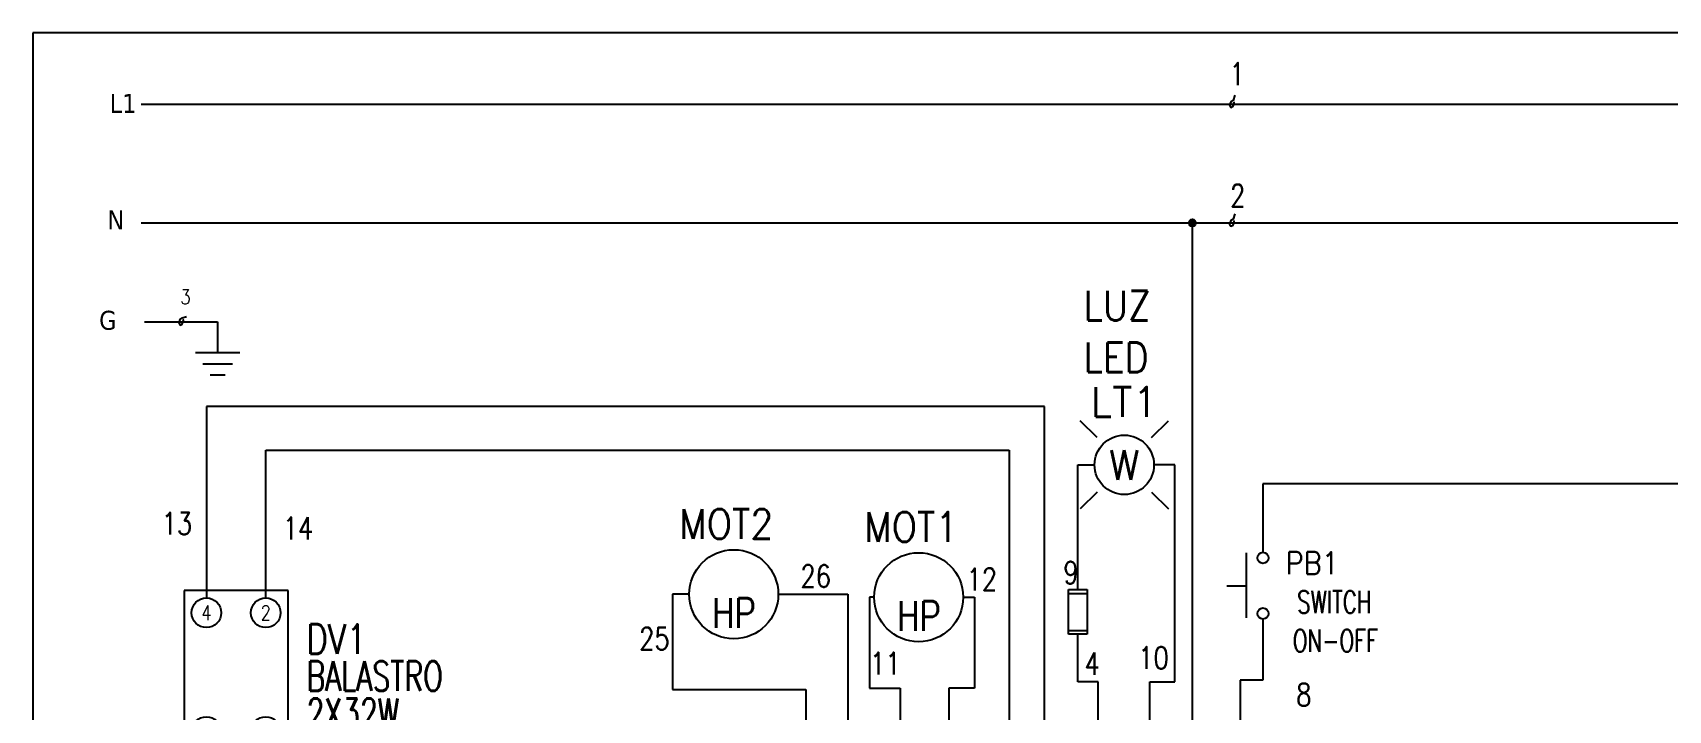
# Model space of a CAD drawing. Header units: millimetres. Extents: x 123.5 to 144.3, y 105.4 to 121.6.
# Drawn here: x 123.51 to 137.28, y 115.89 to 121.59 of the extents above; entities that cross this region are included whole.
import ezdxf
from ezdxf.enums import TextEntityAlignment as Align

# ---------------------------------------------------------------- set-up
doc = ezdxf.new("R2010")
doc.units = ezdxf.units.MM
for name, color, linetype in [('BLK_12AWG', 7, 'Continuous'), ('DESC', 250, 'Continuous'), ('MISC', 7, 'Continuous'), ('SYMS', 7, 'Continuous'), ('TAGS', 250, 'Continuous'), ('TERMS', 250, 'Continuous'), ('WIREFIXED', 7, 'Continuous'), ('WIRES', 7, 'Continuous')]:
    doc.layers.add(name, color=color, linetype=linetype)
doc.styles.get("Standard").update_dxf_attribs({"font": 'tahoma.ttf'})
doc.styles.add('WD', font='romans.shx')

# ---------------------------------------------------------------- blocks, each defined once
blk = doc.blocks.new('WD_WNH')
at = {"linetype": 'Continuous', "style": 'WD', "width": 0.8}
blk.add_attdef('WIRENO', text='', height=0.125, dxfattribs=at).set_placement((0, 0.0625), align=Align.CENTER)
at = {"style": 'WD', "flags": 1}
for tag, p in [('W01USER', (0, 0.0781)), ('W02USER', (0, 0.0703)), ('W03USER', (0, 0.0625)), ('W04USER', (0, 0.0547)), ('W05USER', (0, 0.0469)), ('W06USER', (0, 0.0391)), ('W07USER', (0, 0.0312)), ('W08USER', (0, 0.0234)), ('W09USER', (0, 0.0156)), ('W10USER', (0, 0.0078))]:
    blk.add_attdef(tag, text='', height=0.005, dxfattribs=at).set_placement(p, align=Align.CENTER)
blk = doc.blocks.new('VGND2')
for p, q in [((0.09375, 0), (-0.09375, 0)), ((-0.0625, -0.046875), (0.0625, -0.046875)), ((-0.03125, -0.09375), (0.03125, -0.09375))]:
    blk.add_line(p, q)
at = {"style": 'WD', "flags": 1}
blk.add_attdef('X2TERM01', (0, 0), '', height=0.01, dxfattribs=at)
blk = doc.blocks.new('HLT1W')
for p, q in [((-0.1149, 0.1149), (-0.1856, 0.1856)), ((0.1149, 0.1149), (0.1856, 0.1856)), ((-0.1149, -0.1149), (-0.1856, -0.1856)), ((0.1149, -0.1149), (0.1856, -0.1856))]:
    blk.add_line(p, q)
blk.add_circle((0, 0), 0.125)
at = {"style": 'WD', "width": 0.7}
for tag, p in [('INST', (0.0055, 0.5282)), ('LOC', (0.0055, 0.3586))]:
    blk.add_attdef(tag, text='', height=0.125, dxfattribs=at).set_placement(p, align=Align.CENTER)
at = {"style": 'WD'}
blk.add_attdef('TAG1', text='', height=0.125, dxfattribs=at).set_placement((0, 0.2024), align=Align.CENTER)
at = {"style": 'WD', "flags": 9}
blk.add_attdef('FAMILY', text='', height=0.01, dxfattribs=at).set_placement((-0.0053, 0.1606), align=Align.CENTER)
at = {"linetype": 'Continuous', "style": 'WD', "flags": 1}
for tag, p in [('CAT', (0, 0.1403)), ('MFG', (0, 0.1208))]:
    blk.add_attdef(tag, text='', height=0.01, dxfattribs=at).set_placement(p, align=Align.MIDDLE)
at = {"linetype": 'Continuous', "style": 'WD', "flags": 9}
blk.add_attdef('ASSYCODE', text='', height=0.01, dxfattribs=at).set_placement((-0.001, 0.0957), align=Align.CENTER)
at = {"style": 'WD'}
for tag, p, width in [('DESC1', (1.125, 0), 0.9), ('WDTAGALT', (1.125, -0.3125), 0.7)]:
    blk.add_attdef(tag, p, '', height=0.125, dxfattribs=dict(at, width=width))
blk.add_attdef('COLOR', text='', height=0.125, dxfattribs=at).set_placement((0, 0), align=Align.MIDDLE)
at = {"style": 'WD', "flags": 1}
for tag, p in [('X4TERM01', (-0.125, 0)), ('X1TERM02', (0.125, 0))]:
    blk.add_attdef(tag, p, '', height=0.0125, dxfattribs=at)
at = {"linetype": 'Continuous', "style": 'WD', "flags": 8}
blk.add_attdef('TERM01', text='', height=0.125, dxfattribs=at).set_placement((-0.175, -0.0314), align=Align.TOP_RIGHT)
blk.add_attdef('TERM02', text='', height=0.125, dxfattribs=at).set_placement((0.175, -0.0314), align=Align.TOP_LEFT)
at = {"style": 'WD', "width": 0.9}
blk.add_attdef('DESC2', text='', height=0.125, dxfattribs=at).set_placement((1.125, -0.0312), align=Align.TOP_LEFT)
blk = doc.blocks.new('HMO12')
blk.add_circle((0, 0), 0.1875)
at = {"style": 'WD'}
for tag, width, p in [('INST', 0.7, (-0.0257, 0.5595)), ('LOC', 0.7, (-0.0257, 0.3899)), ('TAG1', 0.9, (-0.0312, 0.2336)), ('RATING1', 0.8, (0, 0))]:
    blk.add_attdef(tag, text='', height=0.125, dxfattribs=dict(at, width=width)).set_placement(p, align=Align.CENTER)
at = {"style": 'WD', "flags": 9}
blk.add_attdef('FAMILY', text='', height=0.01, dxfattribs=at).set_placement((-0.0053, 0.1698), align=Align.CENTER)
at = {"linetype": 'Continuous', "style": 'WD', "flags": 1}
for tag, p in [('MFG', (0, 0.1404)), ('CAT', (0, 0.1593))]:
    blk.add_attdef(tag, text='', height=0.01, dxfattribs=at).set_placement(p, align=Align.MIDDLE)
at = {"style": 'WD'}
for tag, p, width in [('DESC1', (1.126, 0.0461), 0.9), ('DESC2', (1.126, -0.1101), 0.9), ('DESC3', (1.126, -0.2664), 0.9), ('RATING3', (1.125, -0.4226), 0.8), ('RATING4', (1.125, -0.5789), 0.8), ('WDTAGALT', (1.125, -0.75), 0.7)]:
    blk.add_attdef(tag, p, '', height=0.125, dxfattribs=dict(at, width=width))
at = {"linetype": 'Continuous', "style": 'WD', "flags": 9}
blk.add_attdef('ASSYCODE', text='', height=0.01, dxfattribs=at).set_placement((0, 0.125), align=Align.CENTER)
at = {"style": 'WD', "flags": 1}
for tag, p in [('X4TERM01', (-0.1875, 0)), ('X1TERM02', (0.1875, 0)), ('X0TERM03', (0.1326, -0.1326))]:
    blk.add_attdef(tag, p, '', height=0.0125, dxfattribs=at)
at = {"linetype": 'Continuous', "style": 'WD'}
blk.add_attdef('TERM01', text='', height=0.125, dxfattribs=at).set_placement((-0.2312, -0.0349), align=Align.TOP_RIGHT)
at = {"style": 'WD', "width": 0.8}
blk.add_attdef('RATING2', text='', height=0.125, dxfattribs=at).set_placement((0.0012, -0.0165), align=Align.TOP_CENTER)
at = {"linetype": 'Continuous', "style": 'WD'}
for tag, p in [('TERM02', (0.2312, -0.0349)), ('TERM03', (0.0625, -0.2188))]:
    blk.add_attdef(tag, text='', height=0.125, dxfattribs=at).set_placement(p, align=Align.TOP_LEFT)
blk = doc.blocks.new('VDV1TFL')
for p, q in [((-0.3438, 0.3438), (-0.3438, -0.3438)), ((0.0938, 0.3438), (-0.3438, 0.3438)), ((0.0938, -0.3438), (0.0938, 0.3438)), ((-0.3438, -0.3438), (0.0938, -0.3438))]:
    blk.add_line(p, q)
for centre in [(-0.25, 0.25), (0, 0.25), (-0.25, -0.25), (0, -0.25)]:
    blk.add_circle(centre, 0.0625)
at = {"style": 'WD', "width": 0.7}
for tag, p in [('INST', (-0.1195, 0.5446)), ('LOC', (-0.1195, 0.375)), ('RATING2', (-0.125, -0.1562))]:
    blk.add_attdef(tag, text='', height=0.125, dxfattribs=at).set_placement(p, align=Align.CENTER)
at = {"linetype": 'Continuous', "style": 'WD', "width": 0.8, "flags": 8}
for tag, p in [('TERM04', (-0.25, 0.25)), ('TERM02', (0, 0.25)), ('TERM03', (-0.25, -0.25)), ('TERM01', (0, -0.25))]:
    blk.add_attdef(tag, text='', height=0.0625, dxfattribs=at).set_placement(p, align=Align.MIDDLE)
at = {"style": 'WD', "flags": 1}
for tag, p in [('X2TERM04', (-0.25, 0.3125)), ('X2TERM02', (0, 0.3125)), ('X4TERM04', (-0.3125, 0.25)), ('X1TERM02', (0.0625, 0.25)), ('X4TERM03', (-0.3125, -0.25)), ('X1TERM01', (0.0625, -0.25)), ('X8TERM03', (-0.25, -0.3125)), ('X8TERM01', (0, -0.3125))]:
    blk.add_attdef(tag, p, '', height=0.0125, dxfattribs=at)
at = {"style": 'WD'}
for tag, p, width in [('TAG1', (0.1719, 0.0774), 0.8), ('DESC1', (0.1719, -0.0789), 0.7), ('DESC2', (0.1719, -0.2351), 0.7), ('XREF', (0.1719, -0.3914), 0.7)]:
    blk.add_attdef(tag, p, '', height=0.125, dxfattribs=dict(at, width=width))
at = {"style": 'WD', "width": 0.7}
blk.add_attdef('RATING1', text='', height=0.125, dxfattribs=at).set_placement((-0.125, 0.0625), align=Align.MIDDLE)
at = {"linetype": 'Continuous', "style": 'WD', "flags": 9}
blk.add_attdef('ASSYCODE', text='', height=0.01, dxfattribs=at).set_placement((-0.125, -0.125), align=Align.CENTER)
at = {"style": 'WD', "flags": 9}
blk.add_attdef('FAMILY', text='', height=0.01, dxfattribs=at).set_placement((-0.1303, -0.0802), align=Align.CENTER)
at = {"linetype": 'Continuous', "style": 'WD', "flags": 1}
for tag, p in [('MFG', (-0.125, -0.1096)), ('CAT', (-0.125, -0.0907))]:
    blk.add_attdef(tag, text='', height=0.01, dxfattribs=at).set_placement(p, align=Align.MIDDLE)
blk = doc.blocks.new('VPB11')
for p, q in [((-0.0938, 0.1849), (-0.0938, -0.1801)), ((-0.2022, 0), (-0.0938, 0))]:
    blk.add_line(p, q)
for centre in [(0, 0.1562), (0, -0.1562)]:
    blk.add_circle(centre, 0.0312)
at = {"style": 'WD'}
for tag, p, width in [('INST', (0.1269, 0.3902), 0.7), ('LOC', (0.1269, 0.2206), 0.7), ('TAG1', (0.1269, 0.0644), 0.9), ('XREF', (0.1287, -0.09), 0.7), ('DESC1', (0.1287, -0.242), 0.7), ('DESC2', (0.1287, -0.3982), 0.7)]:
    blk.add_attdef(tag, p, '', height=0.125, dxfattribs=dict(at, width=width))
at = {"linetype": 'Continuous', "style": 'WD'}
for tag, height, flags, p in [('TERM01', 0.125, 8, (-0.055, 0.2223)), ('MFG', 0.01, 9, (-0.1421, -0.0881)), ('CAT', 0.01, 9, (-0.1421, -0.0731))]:
    blk.add_attdef(tag, text='', height=height, dxfattribs=dict(at, flags=flags)).set_placement(p, align=Align.RIGHT)
at = {"color": 7, "style": 'WD', "flags": 1}
for tag, p in [('X2TERM01', (0, 0.1875)), ('X8TERM02', (0, -0.1875))]:
    blk.add_attdef(tag, p, '', height=0.0125, dxfattribs=at)
at = {"color": 7, "style": 'WD'}
for tag, p in [('X4LINK', (-0.2656, 0)), ('X1LINK', (0, 0))]:
    blk.add_attdef(tag, p, '', height=0.01, dxfattribs=at)
at = {"style": 'WD'}
for tag, flags, p in [('CONTACT', 1, (-0.1421, -0.0531)), ('FAMILY', 9, (-0.1421, -0.0365))]:
    blk.add_attdef(tag, text='', height=0.01, dxfattribs=dict(at, flags=flags)).set_placement(p, align=Align.RIGHT)
at = {"linetype": 'Continuous', "style": 'WD', "flags": 9}
blk.add_attdef('ASSYCODE', text='', height=0.01, dxfattribs=at).set_placement((-0.1551, -0.1064), align=Align.CENTER)
at = {"linetype": 'Continuous', "style": 'WD', "flags": 8}
blk.add_attdef('TERM02', text='', height=0.125, dxfattribs=at).set_placement((-0.0407, -0.2291), align=Align.TOP_RIGHT)
blk = doc.blocks.new('WDDOT')
for radius in [0.03, 0.0187, 0.00929]:
    blk.add_circle((0, 0), radius)
blk = doc.blocks.new('VFU0')
for p, q in [((-0.078, -0.188), (-0.078, 0.188)), ((-0.078, 0.188), (0.078, 0.188)), ((-0.078, 0.156), (0.078, 0.156)), ((0.078, 0.188), (0.078, -0.188)), ((-0.078, -0.156), (0.078, -0.156)), ((0.078, -0.188), (-0.078, -0.188))]:
    blk.add_line(p, q)
at = {"linetype": 'Continuous', "style": 'WD'}
for tag, height, flags, p in [('TERM01', 0.0625, 8, (-0.055, 0.207)), ('ASSYCODE', 0.01, 9, (-0.078, -0.105)), ('MFG', 0.01, 9, (-0.08, -0.088)), ('CAT', 0.01, 9, (-0.08, -0.073))]:
    blk.add_attdef(tag, text='', height=height, dxfattribs=dict(at, flags=flags)).set_placement(p, align=Align.RIGHT)
at = {"style": 'WD', "width": 0.7}
blk.add_attdef('RATING1', text='', height=0.0938, rotation=90, dxfattribs=at).set_placement((0, 0), align=Align.MIDDLE_CENTER)
at = {"color": 7, "style": 'WD', "flags": 1}
for tag, p in [('X2TERM01', (0, 0.188)), ('X8TERM02', (0, -0.188))]:
    blk.add_attdef(tag, p, '', height=0.01, dxfattribs=at)
at = {"style": 'WD', "width": 0.7}
for tag, p in [('INST', (0.185, 0.163)), ('LOC', (0.185, 0.078)), ('DESC1', (0.18, -0.103)), ('DESC2', (0.18, -0.197)), ('DESC3', (0.18, -0.281))]:
    blk.add_attdef(tag, p, '', height=0.0625, dxfattribs=at)
at = {"style": 'WD', "flags": 9}
blk.add_attdef('FAMILY', text='', height=0.01, dxfattribs=at).set_placement((-0.08, -0.036), align=Align.RIGHT)
at = {"linetype": 'Continuous', "style": 'WD', "flags": 8}
blk.add_attdef('TERM02', text='', height=0.0625, dxfattribs=at).set_placement((-0.041, -0.213), align=Align.TOP_RIGHT)
blk = doc.blocks.new('WD_WNV')
at = {"style": 'WD', "flags": 1}
for tag, p in [('W01USER', (-0.0625, 0.0938)), ('W02USER', (-0.0625, 0.0859)), ('W03USER', (-0.0625, 0.0781)), ('W04USER', (-0.0625, 0.0703)), ('W05USER', (-0.0625, 0.0625)), ('W06USER', (-0.0625, 0.0547)), ('W07USER', (-0.0625, 0.0469)), ('W08USER', (-0.0625, 0.0391)), ('W09USER', (-0.0625, 0.0312)), ('W10USER', (-0.0625, 0.0234))]:
    blk.add_attdef(tag, text='', height=0.005, dxfattribs=at).set_placement(p, align=Align.CENTER)
at = {"linetype": 'Continuous', "style": 'WD', "width": 0.8}
blk.add_attdef('WIRENO', text='', height=0.125, dxfattribs=at).set_placement((-0.05, 0), align=Align.MIDDLE_RIGHT)

msp = doc.modelspace()

# ---------------------------------------------------------------- linework, layer by layer
at = {"color": 7, "linetype": 'Continuous'}
for p, q in [((144.256, 121.59), (123.506, 121.59)), ((123.506, 121.59), (123.506, 105.405))]:
    msp.add_line(p, q, dxfattribs=at)
at = {"layer": 'BLK_12AWG'}
for p, q in [((124.418, 120.99), (142.793, 120.99)), ((124.418, 119.99), (142.793, 119.99)), ((133.272, 115.364), (133.272, 119.99))]:
    msp.add_line(p, q, dxfattribs=at)
at = {"layer": 'WIREFIXED'}
for points in [[(133.631, 121.065), (133.616, 121.02), (133.596, 121.01), (133.586, 120.98), (133.596, 120.961), (133.616, 120.971), (133.625, 121), (133.621, 121.01)], [(133.631, 120.065), (133.616, 120.02), (133.596, 120.01), (133.586, 119.98), (133.596, 119.961), (133.616, 119.971), (133.625, 120), (133.621, 120.01)], [(124.8, 119.2), (124.765, 119.187), (124.745, 119.177), (124.736, 119.148), (124.746, 119.128), (124.765, 119.138), (124.775, 119.168), (124.77, 119.177)]]:
    msp.add_lwpolyline(points, dxfattribs=at)
at = {"layer": 'WIRES'}
for p, q in [((124.447, 119.158), (125.063, 119.158)), ((125.063, 119.158), (125.063, 118.897)), ((132.027, 118.444), (124.968, 118.444)), ((124.968, 118.444), (124.968, 116.833)), ((132.027, 115.306), (132.027, 118.444)), ((125.468, 116.833), (125.468, 118.077)), ((125.468, 118.077), (131.728, 118.077)), ((131.728, 118.077), (131.728, 115.422)), ((132.308, 117.953), (132.449, 117.953)), ((132.308, 116.902), (132.308, 117.953)), ((133.124, 117.953), (132.949, 117.953)), ((133.124, 116.127), (133.124, 117.953)), ((139.586, 117.793), (133.867, 117.793)), ((133.867, 117.793), (133.867, 117.217)), ((129.035, 116.864), (128.894, 116.864)), ((128.894, 116.864), (128.894, 116.063)), ((129.785, 116.864), (130.37, 116.864)), ((130.37, 116.864), (130.37, 115.388)), ((130.592, 116.839), (130.554, 116.839)), ((130.554, 116.839), (130.554, 116.073)), ((131.342, 116.839), (131.437, 116.839)), ((131.437, 116.839), (131.437, 116.073)), ((133.867, 116.655), (133.867, 116.14)), ((132.308, 116.127), (132.308, 116.527)), ((132.48, 116.127), (132.308, 116.127)), ((132.48, 115.33), (132.48, 116.127)), ((132.915, 115.336), (132.915, 116.127)), ((132.915, 116.127), (133.124, 116.127)), ((133.867, 116.14), (133.675, 116.14)), ((133.675, 116.14), (133.675, 115.319)), ((128.894, 116.063), (130.016, 116.063)), ((130.016, 116.063), (130.016, 115.302)), ((130.554, 116.073), (130.812, 116.073)), ((130.812, 116.073), (130.812, 115.319)), ((131.437, 116.073), (131.221, 116.073)), ((131.221, 116.073), (131.221, 115.4))]:
    msp.add_line(p, q, dxfattribs=at)

# ---------------------------------------------------------------- block references
at = {"layer": 'SYMS'}
for name, p in [('WDDOT', (133.272, 119.99)), ('VFU0', (132.308, 116.715))]:
    msp.add_blockref(name, p, dxfattribs=at)
ref = msp.add_blockref('HLT1W', (132.699, 117.953), dxfattribs=dict(at, xscale=2, yscale=2, zscale=2))
ref.add_attrib('DESC2', 'LED', dxfattribs={"layer": 'DESC', "height": 0.25, "style": 'WD', "width": 0.9}).set_placement((132.355, 118.982), align=Align.TOP_LEFT)
ref.add_attrib('DESC1', 'LUZ', (132.355, 119.168), dxfattribs={"layer": 'DESC', "height": 0.25, "style": 'WD', "width": 0.9})
ref.add_attrib('TAG1', 'LT1', dxfattribs={"layer": 'TAGS', "height": 0.25, "style": 'WD'}).set_placement((132.699, 118.358), align=Align.CENTER)
ref.add_attrib('COLOR', 'W', dxfattribs={"layer": 'MISC', "height": 0.25, "style": 'WD'}).set_placement((132.699, 117.953), align=Align.MIDDLE)
at = {"layer": 'SYMS', "xscale": 2, "yscale": 2, "zscale": 2}
msp.add_blockref('VGND2', (125.063, 118.897), dxfattribs=at)
at = {"layer": 'SYMS'}
ref = msp.add_blockref('HMO12', (129.41, 116.864), dxfattribs=dict(at, xscale=2, yscale=2, zscale=2))
ref.add_attrib('RATING2', 'HP', dxfattribs={"layer": 'MISC', "height": 0.25, "style": 'WD', "width": 0.8}).set_placement((129.412, 116.831), align=Align.TOP_CENTER)
ref.add_attrib('TAG1', 'MOT2', dxfattribs={"layer": 'TAGS', "height": 0.25, "style": 'WD', "width": 0.9}).set_placement((129.347, 117.331), align=Align.CENTER)
ref = msp.add_blockref('HMO12', (130.967, 116.839), dxfattribs=dict(at, xscale=2, yscale=2, zscale=2))
ref.add_attrib('RATING2', 'HP', dxfattribs={"layer": 'MISC', "height": 0.25, "style": 'WD', "width": 0.8}).set_placement((130.97, 116.806), align=Align.TOP_CENTER)
ref.add_attrib('TAG1', 'MOT1', dxfattribs={"layer": 'TAGS', "height": 0.25, "style": 'WD', "width": 0.9}).set_placement((130.905, 117.306), align=Align.CENTER)
ref = msp.add_blockref('VPB11', (133.867, 116.936), dxfattribs=dict(at, xscale=1.5, yscale=1.5, zscale=1.5))
ref.add_attrib('DESC2', 'ON-OFF', (134.118, 116.379), dxfattribs={"layer": 'DESC', "height": 0.1875, "style": 'WD', "width": 0.7})
ref.add_attrib('DESC1', 'SWITCH', (134.156, 116.705), dxfattribs={"layer": 'DESC', "height": 0.1875, "style": 'WD', "width": 0.7})
ref.add_attrib('TAG1', 'PB1', (134.058, 117.033), dxfattribs={"layer": 'TAGS', "height": 0.1875, "style": 'WD', "width": 0.9})
ref = msp.add_blockref('VDV1TFL', (125.468, 116.208), dxfattribs=dict(at, xscale=2, yscale=2, zscale=2))
ref.add_attrib('TERM03', '3', dxfattribs={"layer": 'TERMS', "linetype": 'Continuous', "height": 0.125, "style": 'WD', "width": 0.8, "flags": 8}).set_placement((124.968, 115.708), align=Align.MIDDLE)
ref.add_attrib('DESC1', 'BALASTRO', (125.812, 116.05), dxfattribs={"layer": 'DESC', "height": 0.25, "style": 'WD', "width": 0.7})
ref.add_attrib('DESC2', '2X32W', (125.812, 115.737), dxfattribs={"layer": 'DESC', "height": 0.25, "style": 'WD', "width": 0.7})
ref.add_attrib('TERM04', '4', dxfattribs={"layer": 'TERMS', "linetype": 'Continuous', "height": 0.125, "style": 'WD', "width": 0.8, "flags": 8}).set_placement((124.968, 116.708), align=Align.MIDDLE)
ref.add_attrib('TERM02', '2', dxfattribs={"layer": 'TERMS', "linetype": 'Continuous', "height": 0.125, "style": 'WD', "width": 0.8, "flags": 8}).set_placement((125.468, 116.708), align=Align.MIDDLE)
ref.add_attrib('TERM01', '1', dxfattribs={"layer": 'TERMS', "linetype": 'Continuous', "height": 0.125, "style": 'WD', "width": 0.8, "flags": 8}).set_placement((125.468, 115.708), align=Align.MIDDLE)
ref.add_attrib('TAG1', 'DV1', (125.812, 116.362), dxfattribs={"layer": 'TAGS', "height": 0.25, "style": 'WD', "width": 0.8})
at = {"layer": 'WIREFIXED'}
ref = msp.add_blockref('WD_WNH', (133.593, 120.927), dxfattribs=dict(at, xscale=1.5, yscale=1.5, zscale=1.5))
ref.add_attrib('WIRENOF', '1', dxfattribs={"linetype": 'Continuous', "height": 0.188, "style": 'WD', "width": 0.8}).set_placement((133.649, 121.093), align=Align.BOTTOM_CENTER)
ref = msp.add_blockref('WD_WNH', (133.599, 119.904), dxfattribs=dict(at, xscale=1.5, yscale=1.5, zscale=1.5))
ref.add_attrib('WIRENOF', '2', dxfattribs={"linetype": 'Continuous', "height": 0.188, "style": 'WD', "width": 0.8}).set_placement((133.654, 120.069), align=Align.BOTTOM_CENTER)
ref = msp.add_blockref('WD_WNH', (124.755, 119.158), dxfattribs=at)
ref.add_attrib('WIRENOF', '3', dxfattribs={"linetype": 'Continuous', "height": 0.125, "style": 'WD', "width": 0.8}).set_placement((124.792, 119.268), align=Align.BOTTOM_CENTER)
ref = msp.add_blockref('WD_WNH', (124.72, 117.273), dxfattribs=dict(at, xscale=1.5, yscale=1.5, zscale=1.5))
ref.add_attrib('WIRENOF', '13', dxfattribs={"linetype": 'Continuous', "height": 0.1875, "style": 'WD', "width": 0.8}).set_placement((124.72, 117.366), align=Align.CENTER)
ref = msp.add_blockref('WD_WNH', (125.74, 117.233), dxfattribs=dict(at, xscale=1.5, yscale=1.5, zscale=1.5))
ref.add_attrib('WIRENOF', '14', dxfattribs={"linetype": 'Continuous', "height": 0.1875, "style": 'WD', "width": 0.8}).set_placement((125.74, 117.326), align=Align.CENTER)
ref = msp.add_blockref('WD_WNH', (130.1, 116.829), dxfattribs=dict(at, xscale=1.5, yscale=1.5, zscale=1.5))
ref.add_attrib('WIRENOF', '26', dxfattribs={"linetype": 'Continuous', "height": 0.1875, "style": 'WD', "width": 0.8}).set_placement((130.1, 116.923), align=Align.CENTER)
ref = msp.add_blockref('WD_WNH', (132.25, 116.858), dxfattribs=dict(at, xscale=1.5, yscale=1.5, zscale=1.5))
ref.add_attrib('WIRENOF', '9', dxfattribs={"linetype": 'Continuous', "height": 0.188, "style": 'WD', "width": 0.8}).set_placement((132.25, 116.952), align=Align.CENTER)
ref = msp.add_blockref('WD_WNH', (131.499, 116.802), dxfattribs=dict(at, xscale=1.5, yscale=1.5, zscale=1.5))
ref.add_attrib('WIRENOF', '12', dxfattribs={"linetype": 'Continuous', "height": 0.1875, "style": 'WD', "width": 0.8}).set_placement((131.499, 116.896), align=Align.CENTER)
ref = msp.add_blockref('WD_WNV', (128.945, 116.491), dxfattribs=dict(at, xscale=1.5, yscale=1.5, zscale=1.5))
ref.add_attrib('WIRENOF', '25', dxfattribs={"linetype": 'Continuous', "height": 0.1875, "style": 'WD', "width": 0.8}).set_placement((128.87, 116.491), align=Align.MIDDLE_RIGHT)
ref = msp.add_blockref('WD_WNH', (132.994, 117.03), dxfattribs=dict(at, xscale=1.5, yscale=1.5, zscale=1.5))
ref.add_attrib('WIRENOF', '10', dxfattribs={"linetype": 'Continuous', "height": 0.1875, "style": 'WD', "width": 0.8}).set_placement((132.945, 116.235), align=Align.CENTER)
ref = msp.add_blockref('WD_WNV', (130.89, 116.282), dxfattribs=dict(at, xscale=1.5, yscale=1.5, zscale=1.5))
ref.add_attrib('WIRENOF', '11', dxfattribs={"linetype": 'Continuous', "height": 0.1875, "style": 'WD', "width": 0.8}).set_placement((130.815, 116.282), align=Align.MIDDLE_RIGHT)
ref = msp.add_blockref('WD_WNV', (132.567, 116.279), dxfattribs=dict(at, xscale=1.5, yscale=1.5, zscale=1.5))
ref.add_attrib('WIRENOF', '4', dxfattribs={"linetype": 'Continuous', "height": 0.188, "style": 'WD', "width": 0.8}).set_placement((132.492, 116.279), align=Align.MIDDLE_RIGHT)
ref = msp.add_blockref('WD_WNH', (134.211, 115.831), dxfattribs=dict(at, xscale=1.5, yscale=1.5, zscale=1.5))
ref.add_attrib('WIRENOF', '8', dxfattribs={"linetype": 'Continuous', "height": 0.188, "style": 'WD', "width": 0.8}).set_placement((134.211, 115.925), align=Align.CENTER)

# ---------------------------------------------------------------- texts
at = {"char_height": 0.16, "attachment_point": 1}
for s, insert in [('L1', (124.154, 121.075)), ('N', (124.135, 120.095)), ('G', (124.065, 119.25))]:
    msp.add_mtext_dynamic_manual_height_columns(s, width=0.37194, gutter_width=0.05, heights=[0], dxfattribs=dict(at, insert=insert))

doc.saveas('drawing.dxf')
